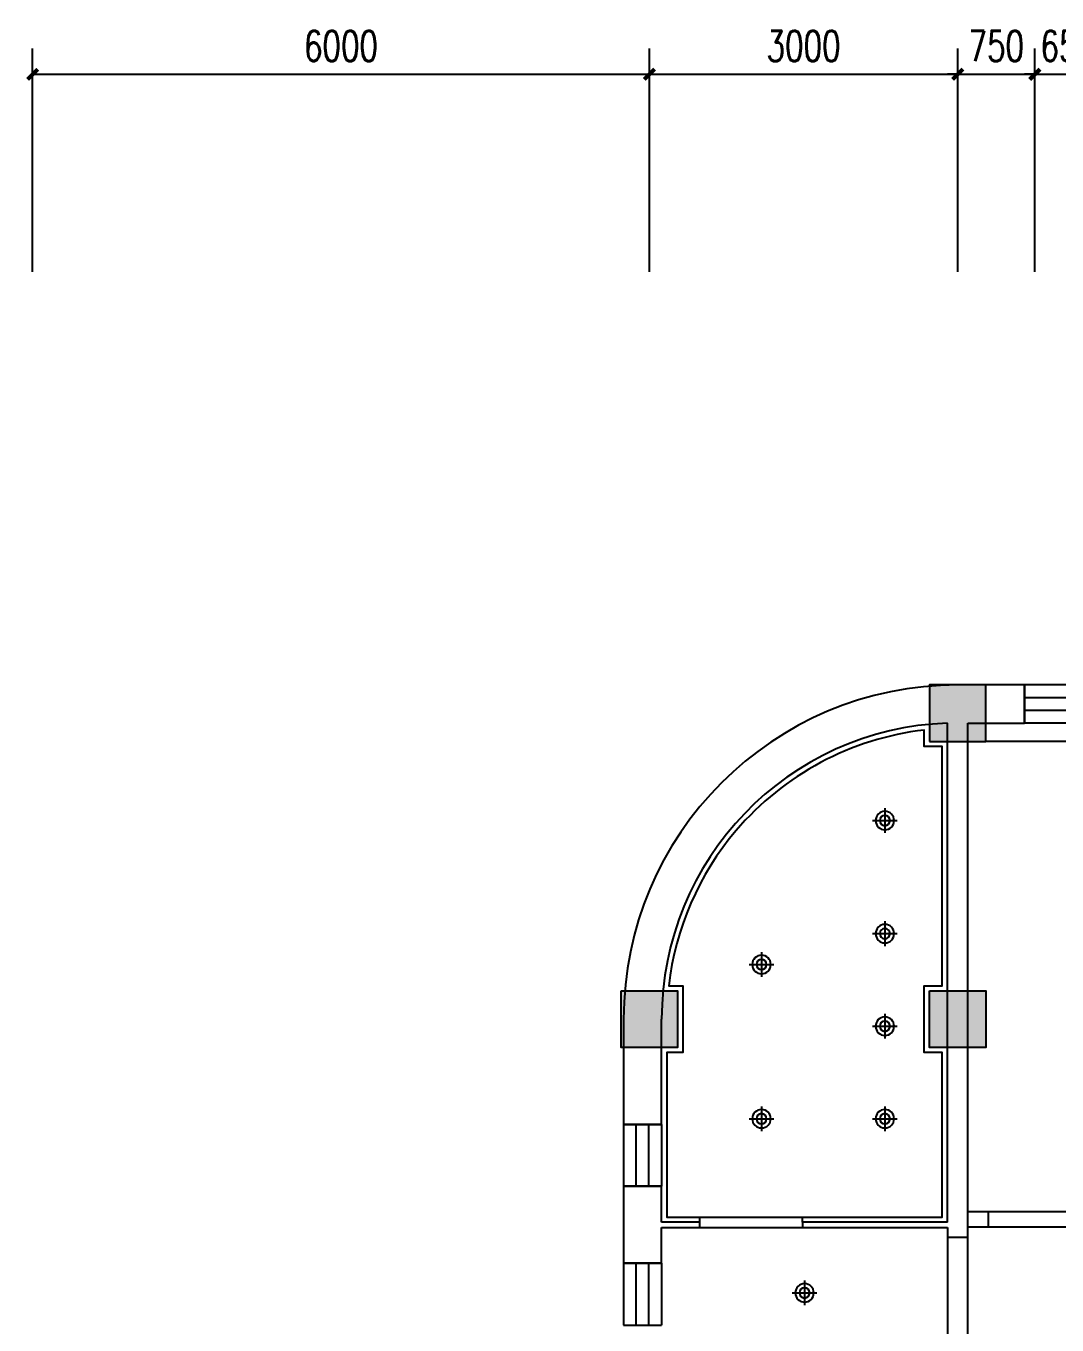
# Model space of a CAD drawing. Header units: millimetres. Extents: x -150677 to 588340, y -254013 to 149700.
# Drawn here: x 468313 to 478344, y 25775 to 38409 of the extents above; entities that cross this region are included whole.
import ezdxf

# ---------------------------------------------------------------- set-up
doc = ezdxf.new("R2010")
doc.units = ezdxf.units.MM
doc.header["$LTSCALE"] = 10
doc.header["$MEASUREMENT"] = 0
for name, color, linetype in [('1-Ba原始建筑墙体', 2, 'Continuous'), ('1-Bb新建墙体', 7, 'Continuous'), ('2-Ba顶面轮廓', 4, 'Continuous'), ('2-Ca墙面装饰', 8, 'Continuous'), ('4-Aa顶面灯具', 1, 'Continuous'), ('5-Aa原始建筑淡显填充', 251, 'Continuous'), ('6-Ab柱体', 6, 'Continuous'), ('6-Bb窗', 5, 'Continuous'), ('CEI_LIGHT', 30, 'Continuous'), ('PUB_DIM', 3, 'Continuous')]:
    doc.layers.add(name, color=color, linetype=linetype)
doc.styles.add('_TCH_DIM_T3', font='SIMPLEX', dxfattribs={"width": 0.705882, "bigfont": 'GBCBIG'})
doc.dimstyles.new('_TCH_ARCH&&100', dxfattribs={"dimtxt": 297.5, "dimasz": 100, "dimexe": 250, "dimexo": 300, "dimgap": 126.25, "dimtad": 1, "dimdec": 0, "dimzin": 0, "dimdsep": 46, "dimtxsty": '_TCH_DIM_T3', "dimblk": 'ARCHTICK', "dimcen": 0.09, "dimclrt": 7, "dimazin": 2, "dimtfac": 1, "dimtdec": 0, "dimtix": 1, "dimtmove": 2, "dimatfit": 3, "dimfxl": 1, "dimtolj": 1, "dimtzin": 0, "dimarcsym": 0})

# ---------------------------------------------------------------- blocks, each defined once
blk = doc.blocks.new('_ArchTick')
at = {"color": 0, "linetype": 'ByBlock', "const_width": 0.4}
blk.add_lwpolyline([(-0.5, -0.5), (0.5, 0.5)], dxfattribs=at)
blk = doc.blocks.new('*D1372')
at = {"layer": 'Defpoints', "color": 0, "transparency": 16777216}
for p in [(474378, 37939), (468378, 35718), (474378, 35718)]:
    blk.add_point(p, dxfattribs=at)
at = {"layer": 'PUB_DIM', "color": 0, "lineweight": -2, "transparency": 16777216}
for p, q in [((468378, 36018), (468378, 38189)), ((474378, 36018), (474378, 38189)), ((468378, 37939), (474378, 37939))]:
    blk.add_line(p, q, dxfattribs=at)
at = {"layer": 'PUB_DIM', "color": 0, "lineweight": -2, "transparency": 16777216, "xscale": 100, "yscale": 100, "zscale": 100, "rotation": 180}
blk.add_blockref('_ArchTick', (468378, 37939), dxfattribs=at)
at = {"layer": 'PUB_DIM', "color": 0, "lineweight": -2, "transparency": 16777216, "xscale": 100, "yscale": 100, "zscale": 100}
blk.add_blockref('_ArchTick', (474378, 37939), dxfattribs=at)
at = {"layer": 'PUB_DIM', "color": 7, "transparency": 16777216, "insert": (471378, 38214), "char_height": 297.5, "attachment_point": 5, "style": '_TCH_DIM_T3'}
blk.add_mtext('\\A1;6000', dxfattribs=at)
blk = doc.blocks.new('*D1373')
at = {"layer": 'Defpoints', "color": 0, "transparency": 16777216}
for p in [(477378, 37939), (474378, 35718), (477378, 35718)]:
    blk.add_point(p, dxfattribs=at)
at = {"layer": 'PUB_DIM', "color": 0, "lineweight": -2, "transparency": 16777216}
for p, q in [((474378, 36018), (474378, 38189)), ((477378, 36018), (477378, 38189)), ((474378, 37939), (477378, 37939))]:
    blk.add_line(p, q, dxfattribs=at)
at = {"layer": 'PUB_DIM', "color": 0, "lineweight": -2, "transparency": 16777216, "xscale": 100, "yscale": 100, "zscale": 100, "rotation": 180}
blk.add_blockref('_ArchTick', (474378, 37939), dxfattribs=at)
at = {"layer": 'PUB_DIM', "color": 0, "lineweight": -2, "transparency": 16777216, "xscale": 100, "yscale": 100, "zscale": 100}
blk.add_blockref('_ArchTick', (477378, 37939), dxfattribs=at)
at = {"layer": 'PUB_DIM', "color": 7, "transparency": 16777216, "insert": (475878, 38214), "char_height": 297.5, "attachment_point": 5, "style": '_TCH_DIM_T3'}
blk.add_mtext('\\A1;3000', dxfattribs=at)
blk = doc.blocks.new('*D1374')
at = {"layer": 'Defpoints', "color": 0, "transparency": 16777216}
for p in [(478128, 37939), (477378, 35718), (478128, 35718)]:
    blk.add_point(p, dxfattribs=at)
at = {"layer": 'PUB_DIM', "color": 0, "lineweight": -2, "transparency": 16777216}
for p, q in [((477378, 36018), (477378, 38189)), ((478128, 36018), (478128, 38189)), ((477378, 37939), (477278, 37939)), ((477378, 37939), (478128, 37939)), ((478128, 37939), (478228, 37939))]:
    blk.add_line(p, q, dxfattribs=at)
at = {"layer": 'PUB_DIM', "color": 0, "lineweight": -2, "transparency": 16777216, "xscale": 100, "yscale": 100, "zscale": 100}
blk.add_blockref('_ArchTick', (477378, 37939), dxfattribs=at)
at = {"layer": 'PUB_DIM', "color": 0, "lineweight": -2, "transparency": 16777216, "xscale": 100, "yscale": 100, "zscale": 100, "rotation": 180}
blk.add_blockref('_ArchTick', (478128, 37939), dxfattribs=at)
at = {"layer": 'PUB_DIM', "color": 7, "transparency": 16777216, "insert": (477753, 38214), "char_height": 297.5, "attachment_point": 5, "style": '_TCH_DIM_T3'}
blk.add_mtext('\\A1;750', dxfattribs=at)
blk = doc.blocks.new('*D1375')
at = {"layer": 'Defpoints', "color": 0, "transparency": 16777216}
for p in [(478778, 37939), (478128, 35718), (478778, 35718)]:
    blk.add_point(p, dxfattribs=at)
at = {"layer": 'PUB_DIM', "color": 0, "lineweight": -2, "transparency": 16777216}
for p, q in [((478128, 36018), (478128, 38189)), ((478778, 36018), (478778, 38189)), ((478128, 37939), (478028, 37939)), ((478128, 37939), (478778, 37939)), ((478778, 37939), (478878, 37939))]:
    blk.add_line(p, q, dxfattribs=at)
at = {"layer": 'PUB_DIM', "color": 0, "lineweight": -2, "transparency": 16777216, "xscale": 100, "yscale": 100, "zscale": 100}
blk.add_blockref('_ArchTick', (478128, 37939), dxfattribs=at)
at = {"layer": 'PUB_DIM', "color": 0, "lineweight": -2, "transparency": 16777216, "xscale": 100, "yscale": 100, "zscale": 100, "rotation": 180}
blk.add_blockref('_ArchTick', (478778, 37939), dxfattribs=at)
at = {"layer": 'PUB_DIM', "color": 7, "transparency": 16777216, "insert": (478453, 38214), "char_height": 297.5, "attachment_point": 5, "style": '_TCH_DIM_T3'}
blk.add_mtext('\\A1;650', dxfattribs=at)
blk = doc.blocks.new('$WINLIB2D$00000001')
at = {"color": 0}
for points in [[(-0.5, 0.5), (-0.5, -0.5)], [(-0.5, 0.5), (0.5, 0.5)], [(0.5, -0.5), (0.5, 0.5)], [(0.5, 0.167), (-0.5, 0.167)], [(0.5, -0.167), (-0.5, -0.167)], [(-0.5, -0.5), (0.5, -0.5)]]:
    blk.add_lwpolyline(points, dxfattribs=at)
blk = doc.blocks.new('*U1092')
at = {"layer": 'CEI_LIGHT', "color": 252}
for points in [[(-120, 0), (120, 0)], [(0, 120), (0, -120)]]:
    blk.add_lwpolyline(points, dxfattribs=at)
at = {"layer": 'CEI_LIGHT'}
for radius in [90, 50]:
    blk.add_circle((0, 0), radius, dxfattribs=at)

msp = doc.modelspace()

# ---------------------------------------------------------------- hatches: boundary and pattern name
at = {"layer": '5-Aa原始建筑淡显填充'}
for points in [[(477102.5, 31450), (477652.5, 31450), (477652.5, 32000), (477102.5, 32000)], [(474102.5, 29025), (474652.5, 29025), (474652.5, 28475), (474102.5, 28475)], [(477102.5, 29025), (477652.5, 29025), (477652.5, 28475), (477102.5, 28475)]]:
    msp.add_hatch(color=251, dxfattribs=at).paths.add_polyline_path(points)

# ---------------------------------------------------------------- linework, layer by layer
at = {"layer": '1-Ba原始建筑墙体'}
for p, q in [((478027.5, 32000), (477377.5, 32000)), ((478027.5, 31630), (478027.5, 32000)), ((477277.5, 26775), (477277.5, 31628.3)), ((477477.5, 26800), (477477.5, 31630)), ((477477.5, 31630), (478027.5, 31630)), ((474127.5, 28750), (474127.5, 27725)), ((474497.5, 27725), (474497.5, 28750)), ((474127.5, 27725), (474497.5, 27725)), ((474497.5, 27125), (474127.5, 27125)), ((474127.5, 27125), (474127.5, 26750)), ((474497.5, 26775), (474497.5, 27125)), ((477477.5, 26629.9), (477477.5, 26800)), ((474127.5, 26750), (474127.5, 26375)), ((474867.6, 26775), (474497.5, 26775)), ((474497.5, 26375), (474497.5, 26725)), ((474497.5, 26725), (474867.6, 26725)), ((474867.6, 26725), (474867.6, 26775)), ((477277.5, 26775), (475867.6, 26775)), ((475867.6, 26775), (475867.6, 26725)), ((475867.6, 26725), (477277.5, 26725)), ((477277.5, 26725), (477277.5, 26629.9)), ((477277.5, 26629.9), (477477.5, 26629.9)), ((474127.5, 26375), (474497.5, 26375))]:
    msp.add_line(p, q, dxfattribs=at)
for radius, start in [(3250, 90), (2880, 91.98984)]:
    msp.add_arc((477377.5, 28750), radius, start, 180, dxfattribs=at)
at = {"layer": '1-Bb新建墙体'}
for p, q in [((477477.5, 26879.9), (477677.5, 26879.9)), ((477677.5, 26729.9), (477677.5, 26879.9)), ((477477.5, 26729.9), (477677.5, 26729.9))]:
    msp.add_line(p, q, dxfattribs=at)
at = {"layer": '2-Ba顶面轮廓'}
for p, q in [((480102.5, 31450), (477652.5, 31450)), ((474867.6, 26825), (475867.6, 26825)), ((477677.5, 26879.9), (478677.5, 26879.9)), ((474867.6, 26725), (475867.6, 26725)), ((477677.2, 26729.9), (478677.2, 26729.9)), ((477277.5, 26629.9), (477277.5, 25629.9)), ((477477.5, 25629.9), (477477.5, 26629.9))]:
    msp.add_line(p, q, dxfattribs=at)
at = {"layer": '2-Ca墙面装饰'}
for p, q in [((474867.6, 26775), (474867.6, 26825)), ((475867.6, 26775), (475867.6, 26825))]:
    msp.add_line(p, q, dxfattribs=at)
msp.add_lwpolyline([(475867.6, 26825), (477227.5, 26825), (477227.5, 28425), (477052.5, 28425), (477052.5, 29075), (477227.5, 29075), (477227.5, 31400), (477052.5, 31400), (477052.5, 31561.3, 0.1899729), (475221.7, 30583.5, 0.148493), (474566.2, 29075), (474702.5, 29075), (474702.5, 28425), (474547.5, 28425), (474547.5, 26825), (474867.6, 26825)], format="xyb", dxfattribs=at)
at = {"layer": '6-Ab柱体'}
for points in [[(477102.5, 31450), (477652.5, 31450), (477652.5, 32000), (477102.5, 32000)], [(474102.5, 29025), (474652.5, 29025), (474652.5, 28475), (474102.5, 28475)], [(477102.5, 29025), (477652.5, 29025), (477652.5, 28475), (477102.5, 28475)]]:
    msp.add_lwpolyline(points, close=True, dxfattribs=at)

# ---------------------------------------------------------------- block references
at = {"layer": '4-Aa顶面灯具', "ltscale": 0.25, "xscale": -1, "rotation": 90}
for p in [(476668.9, 30681.2, 6000), (476668.9, 29581.2, 6000), (475468.9, 29281.2, 6000), (476668.9, 28681.2, 6000), (475468.9, 27781.2, 6000), (476668.9, 27781.2, 6000), (475887.5, 26087.5)]:
    msp.add_blockref('*U1092', p, dxfattribs=at)
at = {"layer": '6-Bb窗', "xscale": -600, "yscale": -370, "zscale": -600}
msp.add_blockref('$WINLIB2D$00000001', (478327.5, 31815), dxfattribs=at)
at = {"layer": '6-Bb窗', "xscale": -600, "yscale": -370, "zscale": -600, "rotation": 90}
for p in [(474312.5, 27425), (474312.5, 26075)]:
    msp.add_blockref('$WINLIB2D$00000001', p, dxfattribs=at)

# ---------------------------------------------------------------- dimensions: what is measured, and where the dimension line sits
at = {"layer": 'PUB_DIM'}
for p1, p2, picture, middle in [((468377.5, 35718.2), (474377.5, 35718.2), '*D1372', (471377.5, 38213.7)), ((474377.5, 35718.2), (477377.5, 35718.2), '*D1373', (475877.5, 38213.7)), ((477377.5, 35718.2), (478127.5, 35718.2), '*D1374', (477752.5, 38213.7)), ((478127.5, 35718.2), (478777.5, 35718.2), '*D1375', (478452.5, 38213.7))]:
    dim = msp.add_aligned_dim(p1=p1, p2=p2, distance=2220.4, dimstyle='_TCH_ARCH&&100', dxfattribs=at)
    dim.commit()
    dim.dimension.update_dxf_attribs({"geometry": picture, "text_midpoint": middle})

doc.saveas('drawing.dxf')
